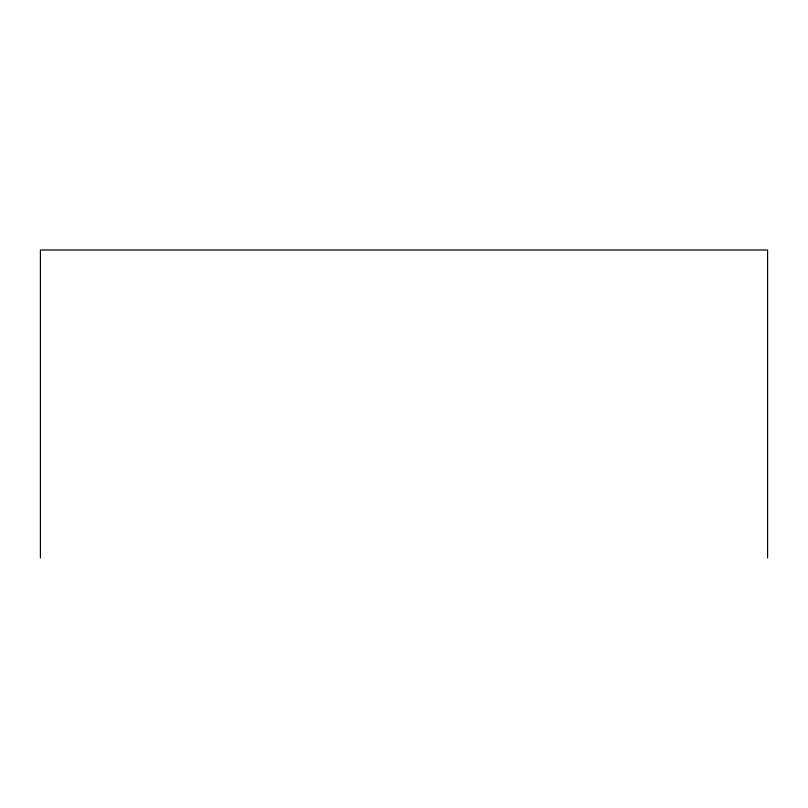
<?xml version="1.0" encoding="UTF-8"?>
<svg xmlns="http://www.w3.org/2000/svg" width="808" height="808" viewBox="0 0 808 808"><rect width="100%" height="100%" fill="white"/><g stroke="black" fill="none" stroke-linecap="round" stroke-linejoin="round"><path stroke-width="1.21" d="M767.6 558.015L767.6 249.985L40.4 249.985L40.4 558.015"/></g></svg>
